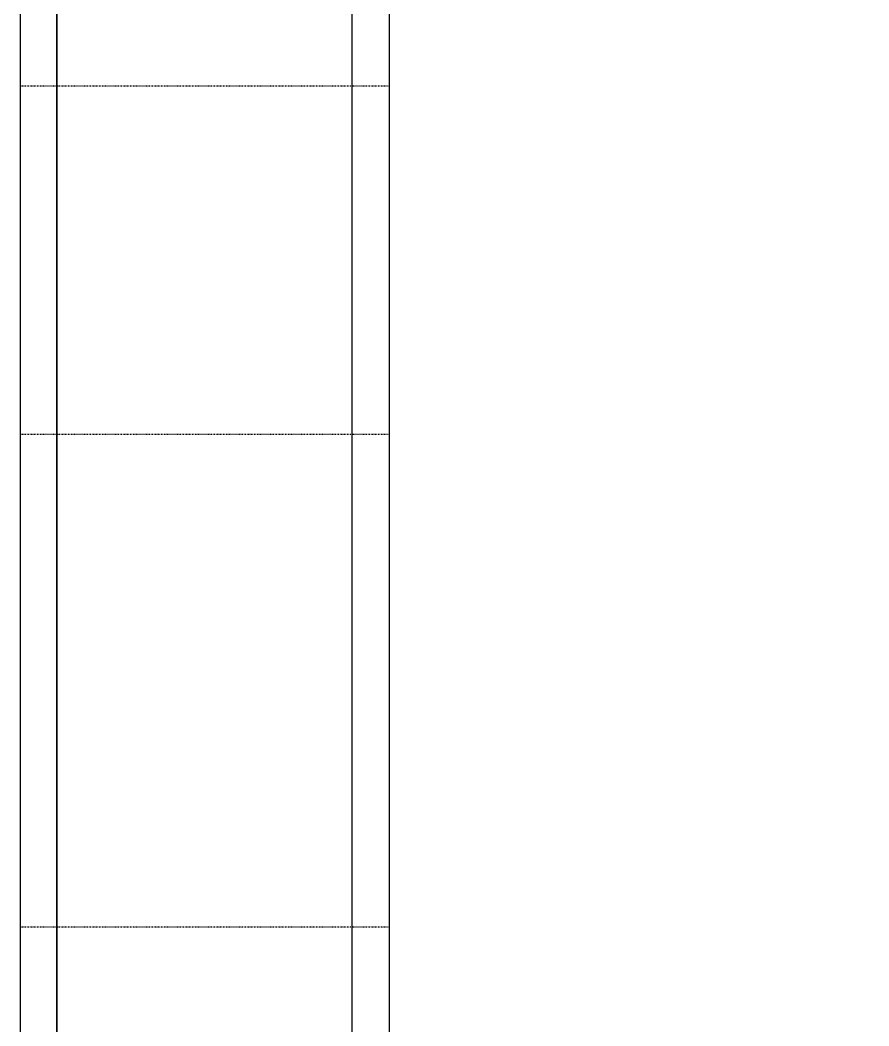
# Model space of a CAD drawing. Header units: millimetres. Extents: x -2664 to 5367, y -2692 to 3839.
# Drawn here: x 2570 to 2685, y 2239.4 to 2375.6 of the extents above; entities that cross this region are included whole.
import ezdxf

# ---------------------------------------------------------------- set-up
doc = ezdxf.new("R2010")
doc.units = ezdxf.units.MM
doc.header["$LTSCALE"] = 0.1
doc.header["$MEASUREMENT"] = 0
doc.set_wipeout_variables(frame=1)
doc.linetypes.add('ACAD_ISO07W100', pattern=[3, 0, -3])
doc.layers.add('CART', color=1, linetype='Continuous')

# ---------------------------------------------------------------- blocks, each defined once
blk = doc.blocks.new('*U59')
at = {"color": 8, "linetype": 'ACAD_ISO07W100', "ltscale": 0.1, "true_color": 0x7a7a7a}
blk.add_wipeout([(-5592.55, 2491.52), (-5552.55, 2491.52), (-5552.55, 2486.52), (-5547.55, 2486.52), (-5547.55, 2166.52), (-5662.55, 2166.52), (-5662.55, 2166.58), (-5662.55, 2166.68), (-5662.55, 2166.9), (-5662.51, 2167.62), (-5662.47, 2168.11), (-5662.42, 2168.55), (-5662.34, 2169.09), (-5662.25, 2169.59), (-5662.12, 2170.23), (-5661.99, 2170.72), (-5661.84, 2171.24), (-5661.68, 2171.72), (-5661.51, 2172.2), (-5661.38, 2172.54), (-5661.18, 2173.01), (-5660.93, 2173.54), (-5660.71, 2173.97), (-5660.53, 2174.31), (-5660.35, 2174.62), (-5660.04, 2175.12), (-5659.75, 2175.56), (-5659.48, 2175.94), (-5659.03, 2176.53), (-5658.76, 2176.87), (-5658.41, 2177.26), (-5657.19, 2178.47), (-5656.43, 2179.1), (-5655.51, 2179.78), (-5654.58, 2180.36), (-5653.6, 2180.88), (-5652.8, 2181.25), (-5652, 2181.56), (-5651.2, 2181.83), (-5650.32, 2182.07), (-5649.59, 2182.23), (-5648.73, 2182.37), (-5647.86, 2182.47), (-5647.02, 2182.51), (-5646, 2182.52), (-5640.05, 2182.52), (-5640.05, 2183.52), (-5640.04, 2183.8), (-5640, 2184.2), (-5639.93, 2184.59), (-5639.85, 2184.93), (-5639.73, 2185.29), (-5639.53, 2185.73), (-5639.29, 2186.16), (-5638.99, 2186.6), (-5638.64, 2187), (-5638.28, 2187.34), (-5637.8, 2187.69), (-5637.29, 2187.99), (-5636.73, 2188.23), (-5636.09, 2188.41), (-5635.72, 2188.48), (-5635.32, 2188.51), (-5635.05, 2188.52), (-5635.05, 2201.02), (-5635.02, 2201.43), (-5634.92, 2201.81), (-5634.76, 2202.19), (-5634.32, 2202.79), (-5633.96, 2203.09), (-5633.57, 2203.3), (-5633.28, 2203.41), (-5632.99, 2203.48), (-5632.76, 2203.51), (-5632.55, 2203.52), (-5632.5, 2204.9), (-5632.29, 2206.71), (-5631.94, 2208.43), (-5631.48, 2209.98), (-5630.88, 2211.52), (-5630.05, 2213.2), (-5629.33, 2214.4), (-5628.36, 2215.77), (-5627.52, 2216.78), (-5626.34, 2218), (-5624.9, 2219.25), (-5623.67, 2220.14), (-5621.68, 2221.31), (-5620.21, 2221.99), (-5619.23, 2222.37), (-5618.1, 2222.73), (-5616.75, 2223.07), (-5615.54, 2223.3), (-5614.24, 2223.45), (-5612.95, 2223.52), (-5612.55, 2223.52), (-5612.55, 2226.52), (-5597.55, 2226.52), (-5597.55, 2486.52), (-5592.55, 2486.52)], dxfattribs=at)
for p, q in [((-5597.55, 2366.72), (-5547.55, 2366.72)), ((-5597.55, 2319.51), (-5547.55, 2319.51)), ((-5597.55, 2252.79), (-5547.55, 2252.79))]:
    blk.add_line(p, q, dxfattribs=at)
at = {"layer": 'CART'}
for points in [[(-5553.55, 1841.52), (-5591.55, 1841.52, -0.414214), (-5592.55, 1842.52), (-5592.55, 2490.52, -0.414214), (-5591.55, 2491.52), (-5553.55, 2491.52, -0.414214), (-5552.55, 2490.52), (-5552.55, 1842.52, -0.414214)], [(-5592.55, 2486.52), (-5596.55, 2486.52, 0.414214), (-5597.55, 2485.52), (-5597.55, 1847.52, 0.414214), (-5596.55, 1846.52), (-5592.55, 1846.52)], [(-5552.55, 2486.52), (-5548.55, 2486.52, -0.414214), (-5547.55, 2485.52), (-5547.55, 1847.52, -0.414214), (-5548.55, 1846.52), (-5552.55, 1846.52)]]:
    blk.add_lwpolyline(points, format="xyb", close=True, dxfattribs=at)

msp = doc.modelspace()

# ---------------------------------------------------------------- block references
at = {"xscale": -1}
msp.add_blockref('*U59', (-2977.53, 0), dxfattribs=at)

doc.saveas('drawing.dxf')
